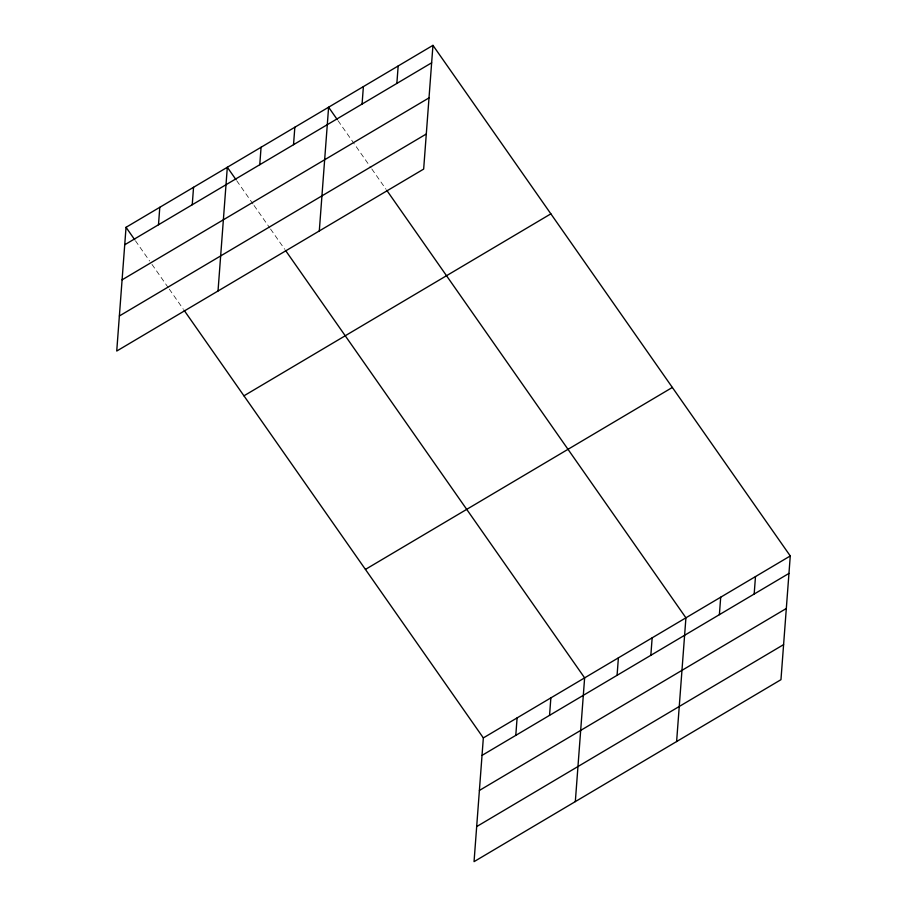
<?xml version="1.0" encoding="UTF-8"?>
<svg xmlns="http://www.w3.org/2000/svg" width="907" height="907" viewBox="0 0 907 907"><rect width="100%" height="100%" fill="white"/><g stroke="black" fill="none" stroke-linecap="round" stroke-linejoin="round"><path stroke-width="0.68" stroke-dasharray="4.54 3.4" d="M338.039 120.699L371.054 167.874M371.836 168.997L385.985 189.223M236.75 180.742L253.257 204.336M254.051 205.458L269.764 227.929M270.558 229.052L284.707 249.266M135.472 240.797L149.621 261.012M151.979 264.39L168.487 287.973M169.269 289.095L183.418 309.321"/><path stroke-width="1.36" d="M126.039 227.317L116.731 351.043L423.66 169.087L432.956 45.35L126.039 227.317L134.678 239.675M158.487 224.766L159.791 207.295M192.239 204.744L193.554 187.284M218.02 291L227.317 167.262L235.967 179.62M259.765 164.711L261.08 147.251M293.528 144.701L294.843 127.229M319.298 230.956L328.606 107.219L337.257 119.577M362.074 104.056L363.39 86.596M396.858 83.433L398.173 65.973M184.2 310.443L483.34 737.913L474.044 861.65L780.961 679.683L790.269 555.957L432.956 45.35M515.788 735.362L517.103 717.902M549.551 715.351L550.866 697.88M575.321 801.607L584.63 677.869L285.49 250.389M617.077 675.318L618.393 657.847M650.841 655.296L652.156 637.836M676.611 741.552L685.919 617.814L386.779 190.345M719.387 614.663L720.702 597.203M754.171 594.04L755.486 576.58M124.724 244.777L431.641 62.81M122.082 279.844L429.011 97.888M119.373 315.976L426.29 134.009M243.949 395.815L550.866 213.848M365.43 569.415L672.359 387.448M483.34 737.913L790.269 555.957M482.036 755.384L788.954 573.417M479.395 790.451L786.324 608.484M476.674 826.583L783.603 644.616"/></g></svg>
